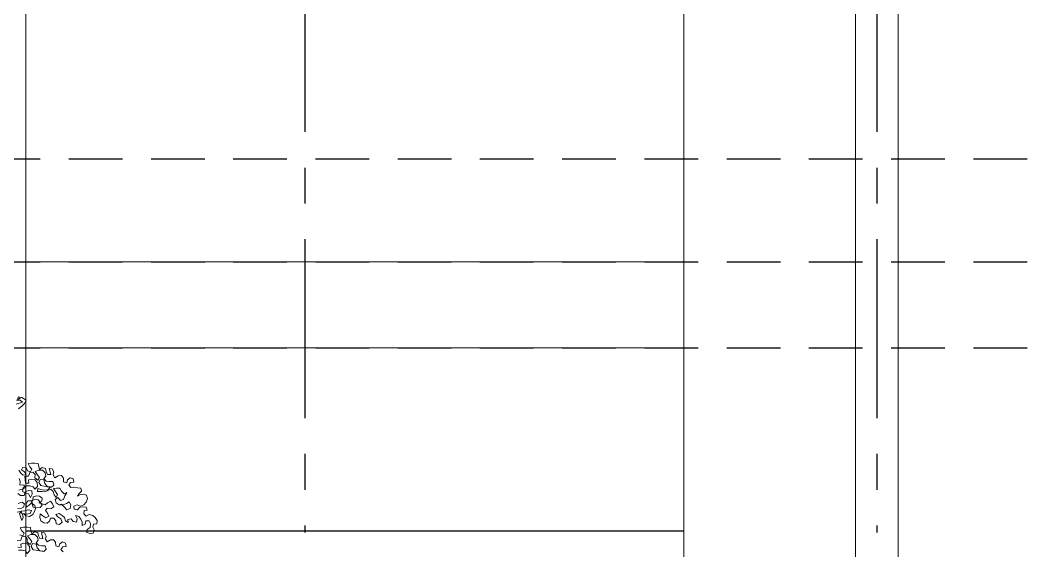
# Model space of a CAD drawing. Header units: metres. Extents: x -58 to 722, y -1100 to 345.
# Drawn here: x 241.683 to 245.196, y -498.815 to -496.96 of the extents above; entities that cross this region are included whole.
import ezdxf

# ---------------------------------------------------------------- set-up
doc = ezdxf.new("R2010")
doc.units = ezdxf.units.M
doc.header["$MEASUREMENT"] = 0
for name, pattern in [('CENTER2', [1.125, 0.75, -0.125, 0.125, -0.125]), ('CENTERX2', [4, 2.5, -0.5, 0.5, -0.5]), ('HIDDEN2', [0.1875, 0.125, -0.0625])]:
    doc.linetypes.add(name, pattern=pattern)
doc.layers.add('FSR_ARQ_006ARBOLES', color=74, linetype='Continuous', lineweight=0)
doc.layers.add('muro bajo', color=33, linetype='Continuous', lineweight=9)
for name, color, linetype in [('FSR_ARQ_007PROYECCIONES', 200, 'HIDDEN2'), ('FSR_ARQ_016EJES', 135, 'CENTER2'), ('FSR_ARQ_29PERFILES ACERO', 143, 'Continuous')]:
    doc.layers.add(name, color=color, linetype=linetype)

# ---------------------------------------------------------------- blocks, each defined once
blk = doc.blocks.new('arboles fsr 01')
at = {"layer": 'FSR_ARQ_006ARBOLES'}
for points in [[(186.8459, -35.0251), (186.8552, -35.0173), (186.8616, -35.0108), (186.8659, -35.003), (186.8545, -34.9958), (186.8452, -34.9937)], [(186.843, -34.9972), (186.8516, -34.9979), (186.8416, -35.0022)], [(186.8423, -35.0029), (186.8509, -35.0022), (186.8566, -35.008), (186.8401, -35.013)], [(186.8454, -35.2659), (186.8547, -35.2624), (186.8618, -35.2667), (186.859, -35.2753), (186.8518, -35.2788), (186.8439, -35.2774)], [(186.8432, -35.2881), (186.8511, -35.2867), (186.8561, -35.2931), (186.8582, -35.3017), (186.8546, -35.3089), (186.8511, -35.3003), (186.8489, -35.2917), (186.8539, -35.2853), (186.8625, -35.2846), (186.8711, -35.2817), (186.879, -35.2839), (186.8761, -35.2917), (186.8668, -35.2931), (186.8589, -35.2917), (186.8647, -35.2974), (186.874, -35.2989), (186.8825, -35.2939), (186.8868, -35.2867), (186.8897, -35.2789), (186.8876, -35.271), (186.8811, -35.266), (186.8804, -35.2581), (186.8883, -35.256), (186.8962, -35.2567), (186.9019, -35.2624), (186.9069, -35.2703), (186.9012, -35.276), (186.8911, -35.2767), (186.8833, -35.2753), (186.8811, -35.2674), (186.8797, -35.2595), (186.8704, -35.2595), (186.8654, -35.2667), (186.8654, -35.2753), (186.8733, -35.2703), (186.879, -35.2645), (186.8826, -35.2567), (186.8833, -35.2488), (186.8919, -35.246), (186.8997, -35.2474), (186.9069, -35.2524), (186.9055, -35.2603), (186.8983, -35.2646), (186.9062, -35.2667), (186.914, -35.2696), (186.9205, -35.2639), (186.9276, -35.2596), (186.9326, -35.2667), (186.9362, -35.2746), (186.929, -35.2796), (186.9197, -35.2775), (186.9147, -35.2839), (186.9205, -35.2903), (186.9233, -35.2982), (186.9161, -35.3025), (186.9083, -35.2975), (186.9019, -35.2925), (186.9004, -35.3018), (186.9033, -35.3103), (186.9111, -35.3154), (186.919, -35.3161), (186.9254, -35.3111), (186.9276, -35.3032), (186.9362, -35.3032), (186.9412, -35.3097), (186.9419, -35.3175), (186.9512, -35.3197), (186.9576, -35.3133), (186.9541, -35.3054), (186.9469, -35.2997), (186.9412, -35.2939), (186.9498, -35.2918), (186.9576, -35.2961), (186.9634, -35.3018), (186.9662, -35.3097), (186.9726, -35.3147), (186.9719, -35.3068), (186.9805, -35.3054), (186.9855, -35.3118), (186.9941, -35.3133), (186.9955, -35.3047), (186.9912, -35.2968), (186.9998, -35.299), (187.0048, -35.3061), (187.0084, -35.3133), (187.0084, -35.3219), (187.0163, -35.3183), (187.0177, -35.3097), (187.0263, -35.3097), (187.0299, -35.3169), (187.0291, -35.3269), (187.0213, -35.3319), (187.0205, -35.3398), (187.0291, -35.3426), (187.037, -35.3419), (187.0391, -35.3334), (187.0356, -35.3262), (187.0377, -35.3183), (187.0456, -35.3176), (187.047, -35.309), (187.042, -35.3019), (187.0356, -35.2962), (187.0263, -35.294), (187.0184, -35.2983), (187.0127, -35.2926), (187.0134, -35.284), (187.0213, -35.2833), (187.0184, -35.2754), (187.0106, -35.274), (187.0027, -35.2754), (186.997, -35.2818), (186.9884, -35.2804), (186.9877, -35.2725), (186.9956, -35.2697), (187.0041, -35.2725), (187.0127, -35.269), (187.0192, -35.2625), (187.022, -35.2532), (187.0199, -35.2447), (187.012, -35.2425), (187.0042, -35.2432), (186.997, -35.2475), (187.0006, -35.2403), (187.007, -35.2346), (187.0056, -35.2268), (186.9963, -35.226), (186.9877, -35.2246), (186.9799, -35.2253), (186.9742, -35.2196), (186.9792, -35.2124), (186.987, -35.2117), (186.9856, -35.2031), (186.9777, -35.2003), (186.9713, -35.2053), (186.9692, -35.2131), (186.9613, -35.2103), (186.9606, -35.201), (186.9556, -35.1945), (186.9477, -35.1952), (186.9391, -35.2002), (186.9348, -35.1931), (186.9363, -35.1852), (186.932, -35.1773), (186.9241, -35.1766), (186.9284, -35.1924), (186.9205, -35.1916), (186.917, -35.1845), (186.9148, -35.1766), (186.907, -35.1745), (186.8998, -35.1795), (186.8977, -35.1716), (186.8963, -35.1637), (186.8877, -35.163), (186.8791, -35.163), (186.8705, -35.1644), (186.8748, -35.1723), (186.8805, -35.178), (186.8769, -35.1852), (186.8691, -35.1823), (186.8655, -35.1744), (186.8576, -35.173), (186.854, -35.1801), (186.8612, -35.1851), (186.8662, -35.1916), (186.8583, -35.1937), (186.8519, -35.1887), (186.8469, -35.1808)], [(186.8483, -35.2023), (186.8504, -35.2102), (186.8497, -35.218)], [(186.849, -35.2187), (186.8597, -35.2188), (186.864, -35.2259), (186.8554, -35.2295), (186.8468, -35.2316)], [(186.8447, -35.2402), (186.8511, -35.2459), (186.8604, -35.2452), (186.8633, -35.2366), (186.8719, -35.2324), (186.8805, -35.2338), (186.8812, -35.2424), (186.8769, -35.2502), (186.8719, -35.2417), (186.864, -35.2395), (186.8568, -35.2352), (186.8583, -35.2259), (186.8662, -35.2209), (186.8755, -35.2209), (186.8833, -35.2231), (186.8883, -35.2295), (186.8948, -35.2224), (186.8941, -35.2124), (186.8891, -35.2052), (186.8798, -35.2038), (186.8719, -35.2059), (186.8726, -35.2145), (186.864, -35.2138), (186.8633, -35.2045), (186.8626, -35.1966), (186.8719, -35.1959), (186.8748, -35.1873), (186.8826, -35.1859), (186.8884, -35.1923), (186.8883, -35.2009), (186.8955, -35.2066), (186.8998, -35.1995), (186.8941, -35.1916), (186.8891, -35.1845), (186.8977, -35.1809), (186.9077, -35.1809), (186.9141, -35.1881), (186.9162, -35.1959), (186.9105, -35.2024), (186.9169, -35.2088), (186.9248, -35.2102), (186.9341, -35.2102), (186.9363, -35.2188), (186.9305, -35.2245), (186.9205, -35.2231), (186.9134, -35.2152), (186.9105, -35.2059), (186.9019, -35.2045), (186.8984, -35.2124), (186.9034, -35.2202), (186.9112, -35.2217), (186.9198, -35.2231), (186.9277, -35.2238), (186.9212, -35.231), (186.9112, -35.2317), (186.9033, -35.2302), (186.8955, -35.2274), (186.8948, -35.2352), (186.9055, -35.2352), (186.9133, -35.236), (186.9212, -35.2331), (186.9284, -35.2295), (186.9348, -35.2353), (186.9369, -35.2439), (186.9419, -35.2503), (186.9455, -35.2432), (186.9405, -35.2353), (186.9355, -35.2281), (186.9434, -35.2267), (186.952, -35.2267), (186.9563, -35.2346), (186.9627, -35.241), (186.9698, -35.2375), (186.9641, -35.246), (186.9612, -35.2553), (186.9534, -35.2582), (186.9469, -35.251), (186.9398, -35.256), (186.9419, -35.2639), (186.9498, -35.2689), (186.9605, -35.2689), (186.9684, -35.2661), (186.9755, -35.2618), (186.9798, -35.2696), (186.9784, -35.2789), (186.9698, -35.2818), (186.9619, -35.2732), (186.9555, -35.2675), (186.9505, -35.2696)], [(186.9602, -35.3889), (186.9545, -35.3831), (186.9595, -35.376), (186.9674, -35.3753), (186.966, -35.3667), (186.9581, -35.3638), (186.9516, -35.3688), (186.9495, -35.3767), (186.9416, -35.3738), (186.9409, -35.3645), (186.9359, -35.3581), (186.9281, -35.3588), (186.9195, -35.3638), (186.9152, -35.3566), (186.9166, -35.3488), (186.9123, -35.3409), (186.9045, -35.3402), (186.9087, -35.3559), (186.9009, -35.3552), (186.8973, -35.348), (186.8952, -35.3402), (186.8873, -35.338), (186.8802, -35.343), (186.878, -35.3352), (186.8766, -35.3273), (186.868, -35.3266), (186.8594, -35.3266), (186.8508, -35.328), (186.8551, -35.3358), (186.8608, -35.3416), (186.8573, -35.3487), (186.8494, -35.3459)], [(186.8465, -35.3845), (186.8558, -35.3845), (186.8637, -35.3866), (186.8687, -35.3931), (186.8751, -35.3859), (186.8744, -35.3759), (186.8694, -35.3688), (186.8601, -35.3673), (186.8522, -35.3695), (186.8529, -35.378), (186.8444, -35.3773)], [(186.8429, -35.3602), (186.8522, -35.3594), (186.8551, -35.3509), (186.863, -35.3494), (186.8687, -35.3559), (186.8687, -35.3645), (186.8758, -35.3702), (186.8801, -35.363), (186.8744, -35.3552), (186.8694, -35.348), (186.878, -35.3445), (186.888, -35.3445), (186.8944, -35.3516), (186.8966, -35.3595), (186.8909, -35.3659), (186.8973, -35.3724), (186.9052, -35.3738), (186.9145, -35.3738), (186.9166, -35.3824), (186.9109, -35.3881), (186.9009, -35.3867), (186.8937, -35.3788), (186.8909, -35.3695), (186.8823, -35.3681), (186.8787, -35.3759), (186.8837, -35.3838), (186.8916, -35.3852), (186.9001, -35.3867), (186.908, -35.3874)]]:
    blk.add_lwpolyline(points, dxfattribs=at)

msp = doc.modelspace()

# ---------------------------------------------------------------- linework, layer by layer
at = {"layer": 'FSR_ARQ_007PROYECCIONES', "ltscale": 1.5}
for p, q in [((231.5034, -497.4454), (248.5346, -497.4454)), ((231.5034, -497.8054), (248.5346, -497.8054)), ((231.5034, -498.1054), (248.5346, -498.1054))]:
    msp.add_line(p, q, dxfattribs=at)
at = {"layer": 'FSR_ARQ_016EJES', "linetype": 'CENTERX2', "ltscale": 0.25}
for p, q in [((242.6782, -487.726), (242.6782, -498.7507)), ((244.6782, -487.726), (244.6782, -498.7507))]:
    msp.add_line(p, q, dxfattribs=at)
at = {"layer": 'FSR_ARQ_29PERFILES ACERO', "ltscale": 0.005}
msp.add_lwpolyline([(244.0032, -498.7458), (241.7032, -498.7458)], dxfattribs=at)
at = {"layer": 'muro bajo', "ltscale": 0.005}
for points in [[(244.7532, -500.8654), (244.7532, -489.5954)], [(244.7532, -500.8654), (244.7532, -491.1954)], [(241.7032, -500.6854), (241.7032, -495.2454)], [(244.0032, -500.6854), (244.0032, -495.2454)], [(244.6032, -500.8654), (244.6032, -495.2454)], [(244.0032, -497.8054), (241.7032, -497.8054)], [(244.0032, -498.1054), (241.7032, -498.1054)]]:
    msp.add_lwpolyline(points, dxfattribs=at)

# ---------------------------------------------------------------- block references
at = {"layer": 'FSR_ARQ_006ARBOLES', "xscale": 1.371082351148036, "yscale": 1.371082351148036, "zscale": 1.371082351148036}
msp.add_blockref('arboles fsr 01', (-14.5041, -450.2968), dxfattribs=at)

doc.saveas('drawing.dxf')
